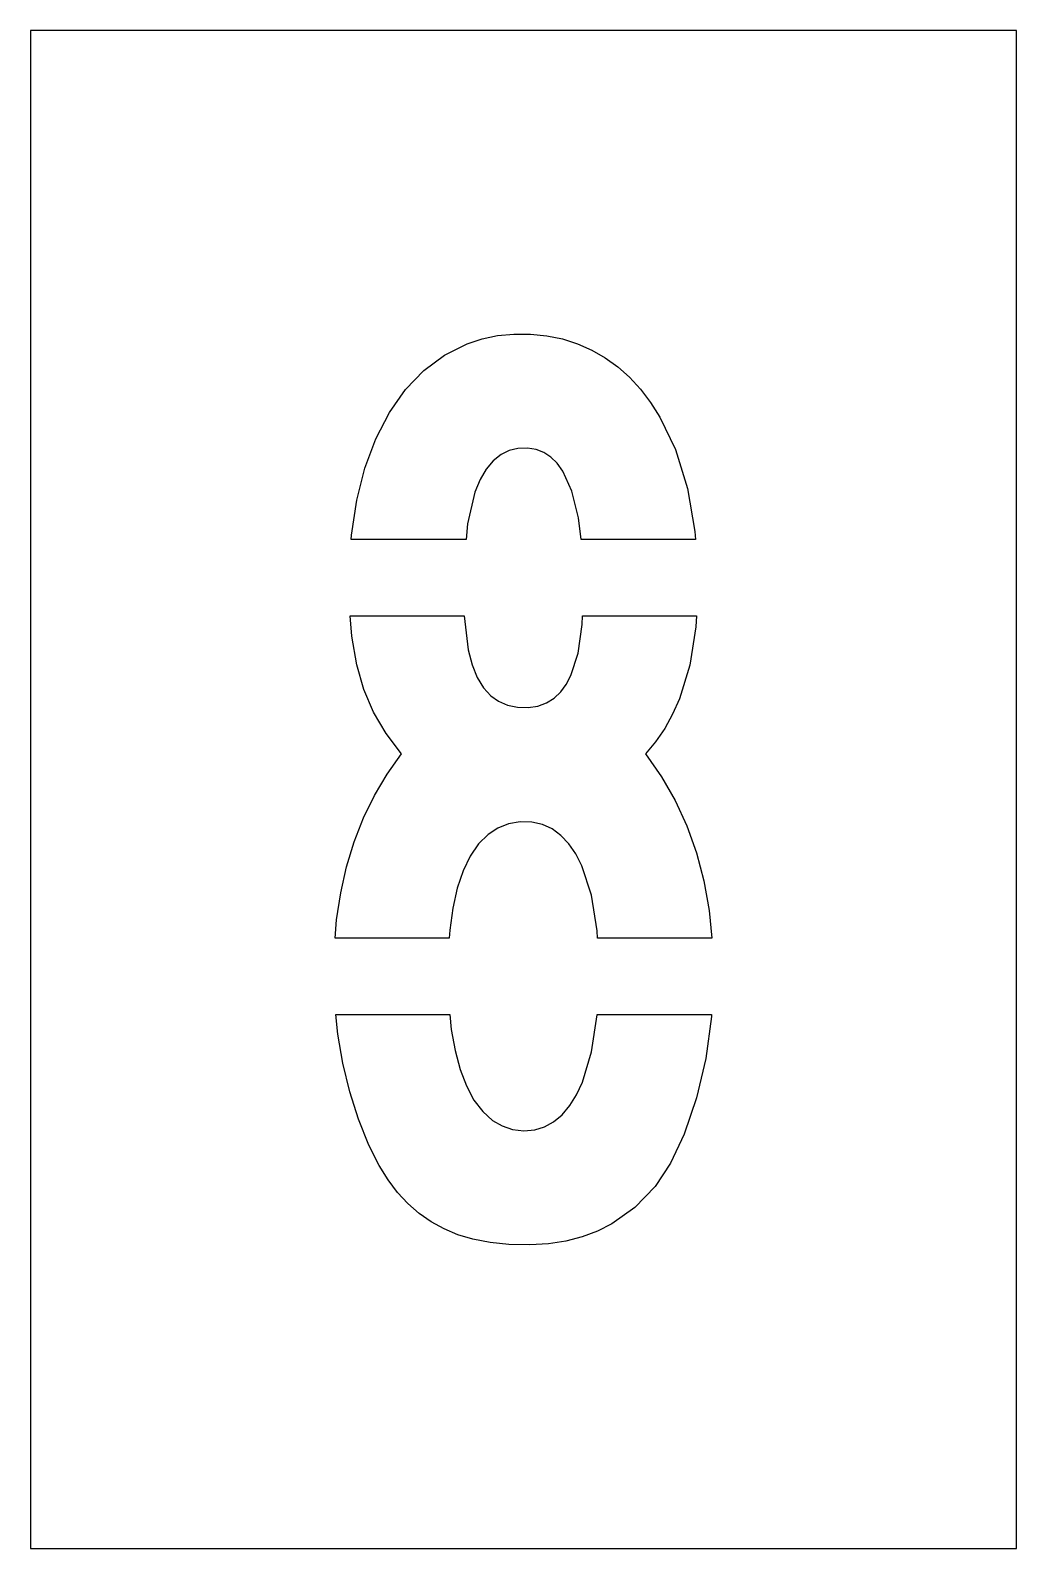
# Model space of a CAD drawing. Extents: x 0 to 6.5, y 0 to 10.
import ezdxf

# ---------------------------------------------------------------- set-up
doc = ezdxf.new("R2010")
doc.units = 0
doc.layers.add('CUT', color=7, linetype='Continuous')
doc.layers.add('OUTSIDE', color=1, linetype='Continuous')

msp = doc.modelspace()

# ---------------------------------------------------------------- linework, layer by layer
at = {"layer": 'CUT'}
for points in [[(3.5093, 7.0968), (3.4719, 7.1489), (3.4309, 7.1894), (3.3842, 7.2201), (3.3341, 7.2396), (3.2765, 7.2486), (3.2125, 7.2459), (3.1555, 7.2322), (3.1026, 7.207), (3.05, 7.1658), (3.0039, 7.1109), (2.9643, 7.0424), (2.9303, 6.9586), (2.8814, 6.75), (2.8717, 6.6457), (2.1148, 6.6457), (2.1169, 6.6759), (2.1518, 6.9053), (2.2051, 7.1164), (2.2768, 7.3098), (2.3667, 7.4836), (2.4732, 7.6345), (2.5941, 7.7601), (2.7297, 7.8608), (2.8791, 7.9354), (2.977, 7.9675), (3.0797, 7.9892), (3.1868, 8), (3.2965, 7.9998), (3.4038, 7.989), (3.5066, 7.968), (3.6063, 7.9363), (3.7008, 7.8944), (3.7887, 7.8437), (3.8713, 7.7837), (3.9486, 7.7148), (4.0216, 7.6357), (4.0875, 7.5494), (4.1486, 7.4532), (4.2511, 7.2385), (4.3304, 6.9828), (4.38, 6.6993), (4.3832, 6.6457), (3.6293, 6.6457), (3.6119, 6.7902), (3.569, 6.9645)], [(3.5498, 4.6418), (3.4969, 4.6977), (3.4383, 4.7403), (3.3743, 4.7693), (3.3051, 4.7847), (3.2271, 4.7862), (3.1507, 4.773), (3.0818, 4.7461), (3.0179, 4.7046), (2.9541, 4.6416), (2.8988, 4.5612), (2.8519, 4.4637), (2.8136, 4.3492), (2.7842, 4.2179), (2.7643, 4.0728), (2.7607, 4.0204), (2.0082, 4.0204), (2.0186, 4.1416), (2.0458, 4.3192), (2.0846, 4.4907), (2.1349, 4.6558), (2.1959, 4.8123), (2.2683, 4.9615), (2.3509, 5.1016), (2.4455, 5.235), (2.3439, 5.3682), (2.2622, 5.5084), (2.1986, 5.6582), (2.1515, 5.822), (2.1193, 6.0089), (2.1087, 6.1437), (2.859, 6.1437), (2.8855, 5.9203), (2.9115, 5.8208), (2.9445, 5.7384), (2.9854, 5.6706), (3.0343, 5.6171), (3.085, 5.5814), (3.1439, 5.5564), (3.21, 5.5429), (3.2815, 5.5408), (3.3453, 5.5499), (3.4015, 5.5698), (3.4517, 5.6005), (3.4959, 5.6423), (3.5317, 5.6912), (3.5625, 5.7498), (3.61, 5.8989), (3.6376, 6.0868), (3.6397, 6.1437), (4.3892, 6.1437), (4.3862, 6.0708), (4.3463, 5.8188), (4.2781, 5.5964), (4.2327, 5.4952), (4.1804, 5.402), (4.1204, 5.3149), (4.0535, 5.2351), (4.1596, 5.0842), (4.2504, 4.9268), (4.3272, 4.7601), (4.39, 4.5838), (4.4389, 4.3977), (4.4733, 4.204), (4.4918, 4.0204), (3.7374, 4.0204), (3.7351, 4.0684), (3.6973, 4.3049), (3.635, 4.4973), (3.5952, 4.5755)], [(3.8325, 2.1389), (3.7366, 2.0908), (3.6357, 2.0533), (3.528, 2.0255), (3.4153, 2.0079), (3.2912, 2), (3.1544, 2.0028), (3.0302, 2.0155), (2.915, 2.0382), (2.8174, 2.0675), (2.7265, 2.1054), (2.6421, 2.1516), (2.5623, 2.2074), (2.4885, 2.2722), (2.4205, 2.3459), (2.3577, 2.4287), (2.2988, 2.5224), (2.2298, 2.6577), (2.1622, 2.8279), (2.1057, 3.0077), (2.0599, 3.1978), (2.0269, 3.3888), (2.0129, 3.5184), (2.7641, 3.5184), (2.7744, 3.4196), (2.7991, 3.2804), (2.8323, 3.1561), (2.8739, 3.0474), (2.9236, 2.9548), (2.9813, 2.879), (3.0467, 2.8203), (3.1093, 2.784), (3.1774, 2.7614), (3.2523, 2.7525), (3.3237, 2.7584), (3.3886, 2.7781), (3.4487, 2.8113), (3.5039, 2.8575), (3.5548, 2.9178), (3.5994, 2.9895), (3.6384, 3.0732), (3.6988, 3.273), (3.7358, 3.5159), (3.7359, 3.5184), (4.4885, 3.5184), (4.4879, 3.5045), (4.4509, 3.2291), (4.3911, 2.9686), (4.3099, 2.7303), (4.219, 2.5393), (4.1172, 2.3851), (3.9841, 2.2467)]]:
    msp.add_lwpolyline(points, close=True, dxfattribs=at)
at = {"layer": 'OUTSIDE'}
msp.add_lwpolyline([(0, 0), (6.5, 0), (6.5, 10), (0, 10)], close=True, dxfattribs=at)

doc.saveas('drawing.dxf')
